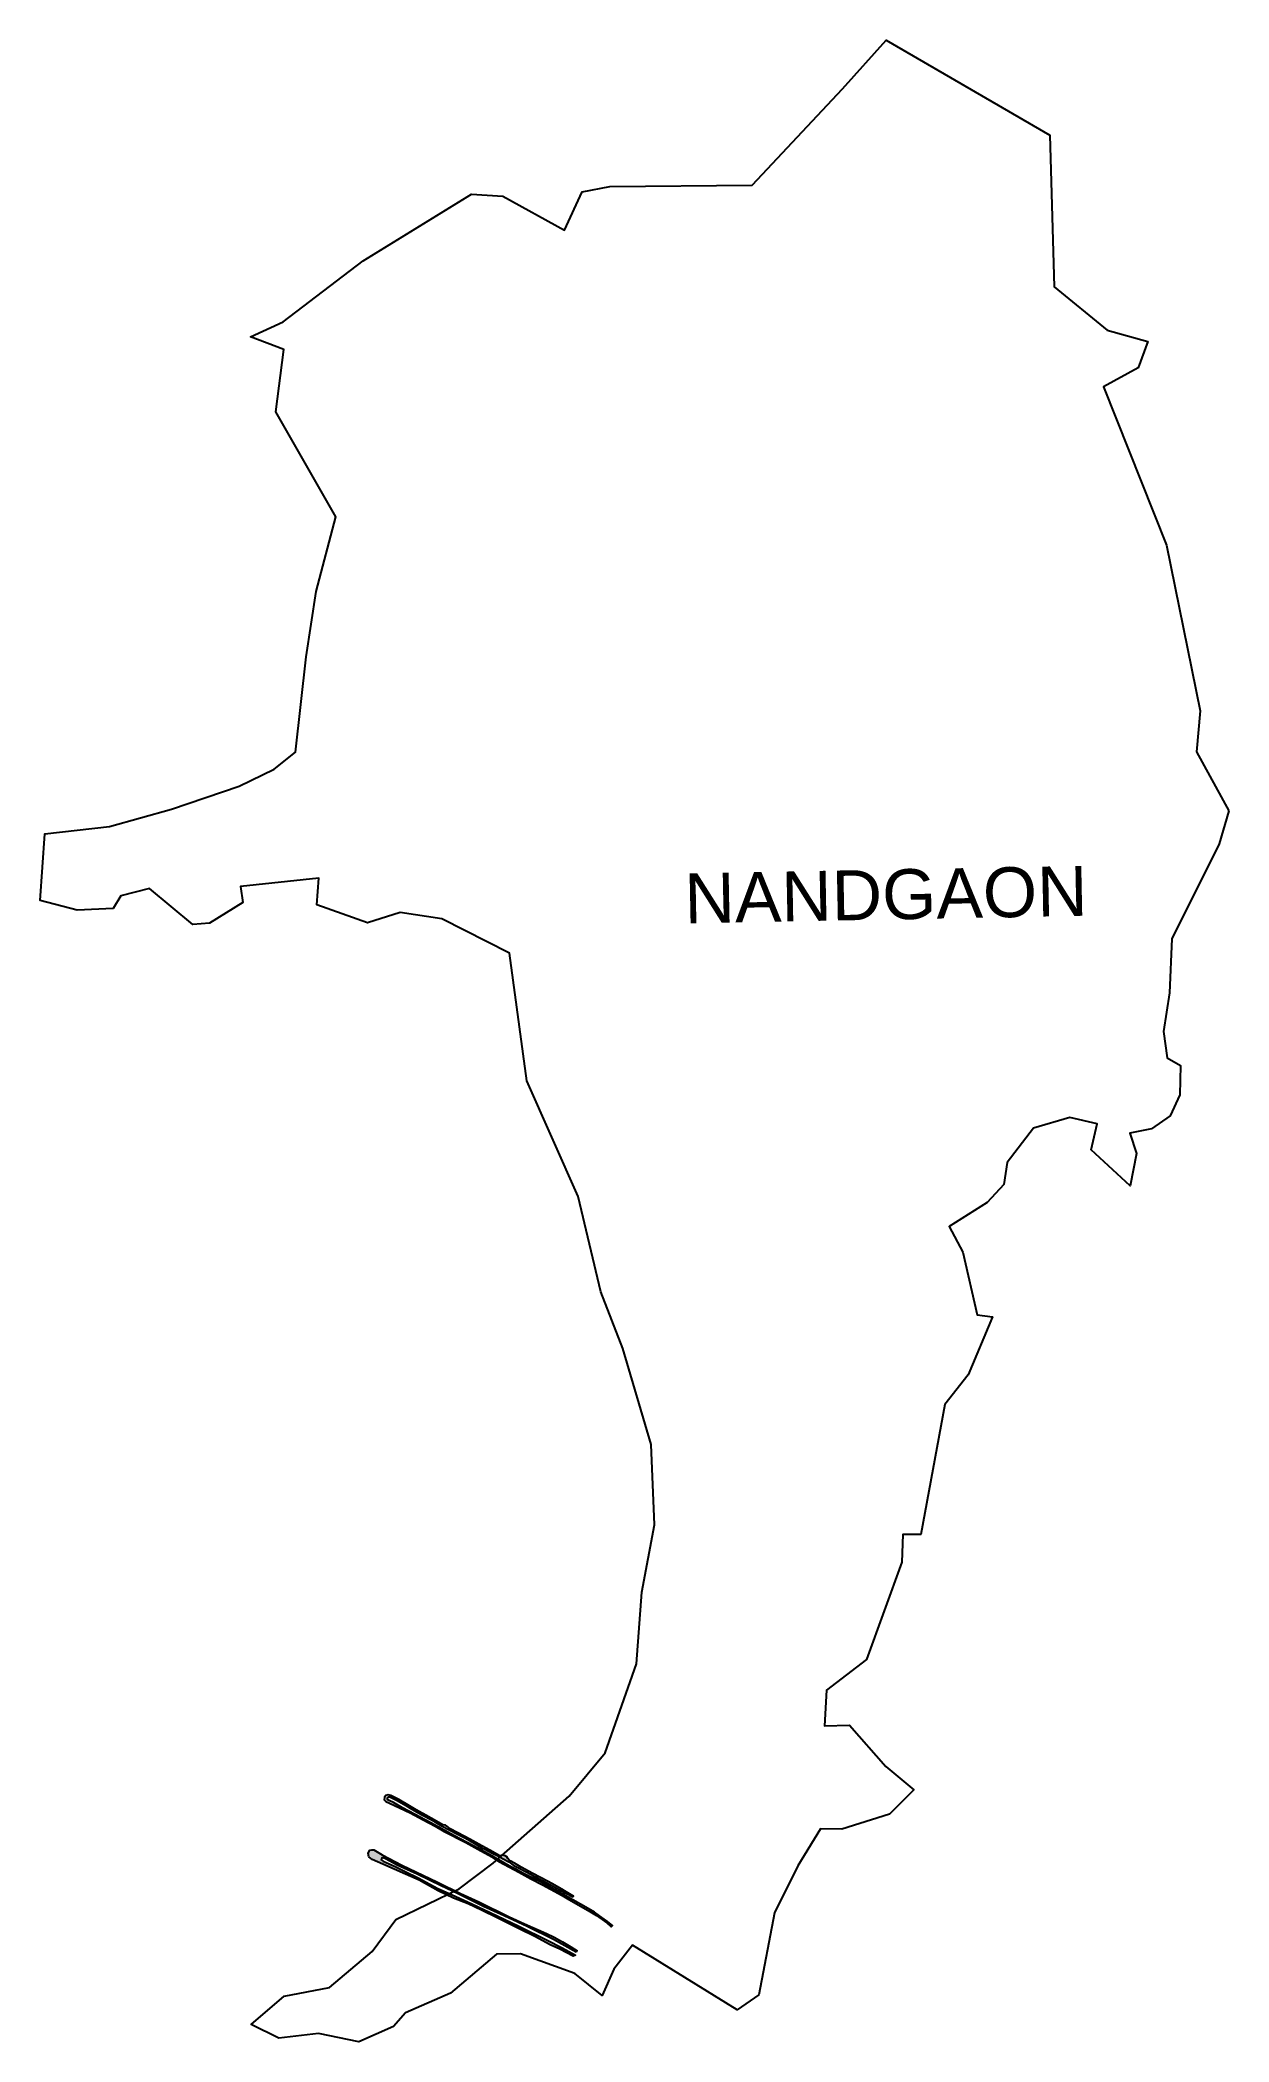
# Model space of a CAD drawing. Header units: metres. Extents: x 279560 to 282149, y 2032555 to 2036914.
import ezdxf

# ---------------------------------------------------------------- set-up
doc = ezdxf.new("R2010")
doc.units = ezdxf.units.M
doc.header["$MEASUREMENT"] = 0
for name, color, linetype in [('BREAKWATER', 6, 'Continuous'), ('village', 3, 'Continuous'), ('VILLAGE NAME', 250, 'Continuous')]:
    doc.layers.add(name, color=color, linetype=linetype)
doc.styles.get("Standard").update_dxf_attribs({"font": 'arial.ttf'})
pattern_1 = [(60, (0, 0), (-15.23999999, -3e-09), [13.97, -1.27]), (180, (0, 0), (7.62, -13.19822715), [13.97, -1.27]), (300, (0, 0), (15.23999999, -3e-09), [13.97, -1.27]), (60, (1.27, 0), (-15.23999999, -3e-09), [2.54, -12.7]), (300, (1.27, 0), (15.23999999, -3e-09), [2.54, -12.7]), (60, (-0.635, 1.1), (-15.23999999, -3e-09), [2.54, -12.7]), (180, (-0.635, 1.1), (7.62, -13.19822715), [2.54, -12.7]), (300, (-0.635, -1.1), (15.23999999, -3e-09), [2.54, -12.7]), (180, (-0.635, -1.1), (7.62, -13.19822715), [2.54, -12.7]), (60, (-5.08, 0), (-15.23999999, -3e-09), [2.54, -12.7]), (300, (-5.08, 0), (15.23999999, -3e-09), [2.54, -12.7]), (60, (2.54, -4.4), (-15.23999999, -3e-09), [2.54, -12.7]), (180, (2.54, -4.4), (7.62, -13.19822715), [2.54, -12.7]), (300, (2.54, 4.4), (15.23999999, -3e-09), [2.54, -12.7]), (180, (2.54, 4.4), (7.62, -13.19822715), [2.54, -12.7]), (0, (2.54, 2.2), (-7.62, 13.19822715), [8.89, -6.35]), (0, (2.54, -2.2), (-7.62, 13.19822715), [8.89, -6.35]), (120, (0.635, 3.3), (-15.23999999, 3e-09), [8.89, -6.35]), (120, (-3.175, 1.1), (-15.23999999, 3e-09), [8.89, -6.35]), (240, (-3.175, -1.1), (7.61999999, -13.19822715), [8.89, -6.35]), (240, (0.635, -3.3), (7.61999999, -13.19822715), [8.89, -6.35])]

msp = doc.modelspace()

# ---------------------------------------------------------------- hatches: boundary and pattern name
at = {"layer": 'BREAKWATER'}
h = msp.add_hatch(dxfattribs=at)
h.set_pattern_fill('ESCHER', color=256, scale=0.5)
h.set_pattern_definition(pattern_1)
h.paths.add_polyline_path([(280719.9, 2032864.4), (280698.4, 2032876.7), (280679.3, 2032886.9), (280649.5, 2032903.4), (280611.6, 2032922.8), (280596, 2032931.1), (280586.4, 2032935.5), (280545.3, 2032959.8), (280502.7, 2032983), (280462.9, 2033003.9), (280433.6, 2033019.9), (280411, 2033032.3), (280375.7, 2033051.4), (280349.3, 2033064.9), (280329.6, 2033076.6), (280320.5, 2033081), (280317, 2033083), (280316.7, 2033086.4), (280318.6, 2033089.1), (280321.8, 2033088.7), (280336.3, 2033081.3), (280352.9, 2033072.2), (280369.4, 2033062), (280391.4, 2033049.4), (280414, 2033037.8), (280433, 2033026.4), (280452.3, 2033016.2), (280468.9, 2033007.8), (280486.5, 2032998.6), (280507.4, 2032986.5), (280520.5, 2032978.7), (280531.5, 2032973.2), (280545.8, 2032965.2), (280556.7, 2032960.2), (280568.7, 2032953.5), (280581, 2032947), (280590.3, 2032940.3), (280600.8, 2032934.7), (280618.9, 2032925.3), (280635.7, 2032916.3), (280652.5, 2032907.5), (280671.7, 2032897.3), (280691.1, 2032886.2), (280720.1, 2032870.7), (280721.9, 2032872.4), (280716.5, 2032875.7), (280706, 2032882.2), (280696.2, 2032887.6), (280674.6, 2032899.8), (280665, 2032905.4), (280633.5, 2032922.2), (280607.7, 2032935.7), (280592.9, 2032944.5), (280583.8, 2032949.5), (280581.9, 2032951), (280578.6, 2032954.6), (280576.7, 2032958.4), (280572.8, 2032960.6), (280567.2, 2032961.5), (280561.6, 2032960.4), (280539.4, 2032972.8), (280515.4, 2032985.6), (280495.9, 2032996.6), (280469.7, 2033010.3), (280451.8, 2033020.2), (280448.2, 2033023.8), (280443.1, 2033027.3), (280437, 2033028), (280423.7, 2033035.6), (280399.9, 2033049.2), (280379, 2033060.4), (280360.7, 2033071.7), (280341.1, 2033083.3), (280329.7, 2033089.1), (280323.6, 2033091.6), (280317.8, 2033092.9), (280313.2, 2033092), (280309.9, 2033087.9), (280309.8, 2033082.6), (280313.2, 2033078.6), (280331.6, 2033070.1), (280366, 2033053.8), (280394.1, 2033038.9), (280420.4, 2033025), (280439.8, 2033013.6), (280487.5, 2032989.3), (280520.2, 2032970.9), (280544.1, 2032957.8), (280560.7, 2032947.3), (280602.4, 2032924.5), (280628.9, 2032910.2), (280654.2, 2032897.3), (280697, 2032874.2), (280711.8, 2032865), (280753.7, 2032841.1), (280772, 2032830.1), (280794.2, 2032814.5), (280804, 2032805.9), (280806.8, 2032808.5), (280795.5, 2032817.3), (280783.2, 2032826.4), (280767.2, 2032837.5), (280748.5, 2032848.5)])
h = msp.add_hatch(dxfattribs=at)
h.set_pattern_fill('ESCHER', color=256, scale=0.5)
h.set_pattern_definition(pattern_1)
h.paths.add_polyline_path([(280287, 2032973.1), (280282.6, 2032973.6), (280278.1, 2032972.4), (280274.5, 2032965.9), (280276.1, 2032958.3), (280283.6, 2032952.1), (280306.6, 2032942.1), (280355.8, 2032920.2), (280386, 2032907.2), (280426.7, 2032884.3), (280460.6, 2032868.2), (280492, 2032855.9), (280521.5, 2032842.2), (280556.7, 2032824.3), (280604.5, 2032800.7), (280637.3, 2032784.6), (280671.2, 2032766.9), (280692.2, 2032757.3), (280721.1, 2032741.6), (280725.8, 2032743.7), (280697, 2032760.3), (280664.6, 2032776.8), (280602.9, 2032807), (280540.6, 2032836.9), (280500.4, 2032855.7), (280465.4, 2032871.7), (280444.1, 2032881), (280426.3, 2032889.4), (280383.6, 2032912.5), (280353.4, 2032927.1), (280335.2, 2032936.3), (280320, 2032943.2), (280307, 2032949), (280303.2, 2032951.5), (280303.6, 2032952.8), (280304.7, 2032955.7), (280307.6, 2032955.7), (280312, 2032953.5), (280337.9, 2032940.3), (280381.2, 2032920.2), (280433.9, 2032895.1), (280470.5, 2032877.7), (280495.6, 2032864.9), (280525.8, 2032850.2), (280571, 2032829.4), (280620.7, 2032806.2), (280678.4, 2032778.5), (280727.7, 2032750.6), (280729.4, 2032753.8), (280716.2, 2032762.2), (280697.9, 2032772.9), (280679.6, 2032783.3), (280662.6, 2032791.1), (280614.8, 2032812.2), (280581.5, 2032827.7), (280515.4, 2032860.2), (280475.7, 2032878.5), (280425.8, 2032903.2), (280347.9, 2032940.1), (280304.9, 2032962.8)])

# ---------------------------------------------------------------- linework, layer by layer
at = {"layer": 'BREAKWATER', "flags": 128}
for points in [[(280698.4, 2032876.7), (280679.3, 2032886.9), (280649.5, 2032903.4), (280611.6, 2032922.8), (280596, 2032931.1), (280586.4, 2032935.5), (280545.3, 2032959.8), (280502.7, 2032983), (280462.9, 2033003.9), (280433.6, 2033019.9), (280411, 2033032.3), (280375.7, 2033051.4), (280349.3, 2033064.9), (280329.6, 2033076.6), (280320.5, 2033081), (280317, 2033083), (280316.7, 2033086.4), (280318.6, 2033089.1), (280321.8, 2033088.7), (280336.3, 2033081.3), (280352.9, 2033072.2), (280369.4, 2033062), (280391.4, 2033049.4), (280414, 2033037.8), (280433, 2033026.4), (280452.3, 2033016.2), (280468.9, 2033007.8), (280486.5, 2032998.6), (280507.4, 2032986.5), (280520.5, 2032978.7), (280531.5, 2032973.2), (280545.8, 2032965.2), (280556.7, 2032960.2), (280568.7, 2032953.5), (280581, 2032947), (280590.3, 2032940.3), (280600.8, 2032934.7), (280618.9, 2032925.3), (280635.7, 2032916.3), (280652.5, 2032907.5), (280671.7, 2032897.3), (280691.1, 2032886.2), (280720.1, 2032870.7), (280721.9, 2032872.4), (280716.5, 2032875.7), (280706, 2032882.2), (280696.2, 2032887.6), (280674.6, 2032899.8), (280665, 2032905.4), (280633.5, 2032922.2), (280607.7, 2032935.7), (280592.9, 2032944.5), (280583.8, 2032949.5), (280581.9, 2032951), (280578.6, 2032954.6), (280576.7, 2032958.4), (280572.8, 2032960.6), (280567.2, 2032961.5), (280561.6, 2032960.4), (280539.4, 2032972.8), (280515.4, 2032985.6), (280495.9, 2032996.6), (280469.7, 2033010.3), (280451.8, 2033020.2), (280448.2, 2033023.8), (280443.1, 2033027.3), (280437, 2033028), (280423.7, 2033035.6), (280399.9, 2033049.2), (280379, 2033060.4), (280360.7, 2033071.7), (280341.1, 2033083.3), (280329.7, 2033089.1), (280323.6, 2033091.6), (280317.8, 2033092.9), (280313.2, 2033092), (280309.9, 2033087.9), (280309.8, 2033082.6), (280313.2, 2033078.6), (280331.6, 2033070.1), (280366, 2033053.8), (280394.1, 2033038.9), (280420.4, 2033025), (280439.8, 2033013.6), (280487.5, 2032989.3), (280520.2, 2032970.9), (280544.1, 2032957.8), (280560.7, 2032947.3), (280602.4, 2032924.5), (280628.9, 2032910.2), (280654.2, 2032897.3), (280697, 2032874.2), (280711.8, 2032865), (280753.7, 2032841.1), (280772, 2032830.1), (280794.2, 2032814.5), (280804, 2032805.9), (280806.8, 2032808.5), (280795.5, 2032817.3), (280783.2, 2032826.4), (280767.2, 2032837.5), (280748.5, 2032848.5), (280719.9, 2032864.4)], [(280727.7, 2032750.6), (280678.4, 2032778.5), (280620.7, 2032806.2), (280571, 2032829.4), (280525.8, 2032850.2), (280495.6, 2032864.9), (280470.5, 2032877.7), (280433.9, 2032895.1), (280381.2, 2032920.2), (280337.9, 2032940.3), (280312, 2032953.5), (280307.6, 2032955.7), (280304.7, 2032955.7), (280303.6, 2032952.8), (280303.2, 2032951.5), (280307, 2032949), (280320, 2032943.2), (280335.2, 2032936.3), (280353.4, 2032927.1), (280383.6, 2032912.5), (280426.3, 2032889.4), (280444.1, 2032881), (280465.4, 2032871.7), (280500.4, 2032855.7), (280540.6, 2032836.9), (280602.9, 2032807), (280664.6, 2032776.8), (280697, 2032760.3), (280725.8, 2032743.7), (280721.1, 2032741.6), (280692.2, 2032757.3), (280671.2, 2032766.9), (280637.3, 2032784.6), (280604.5, 2032800.7), (280556.7, 2032824.3), (280521.5, 2032842.2), (280492, 2032855.9), (280460.6, 2032868.2), (280426.7, 2032884.3), (280386, 2032907.2), (280355.8, 2032920.2), (280306.6, 2032942.1), (280283.6, 2032952.1), (280276.1, 2032958.3), (280274.5, 2032965.9), (280278.1, 2032972.4), (280282.6, 2032973.6), (280287, 2032973.1), (280304.9, 2032962.8), (280347.9, 2032940.1), (280425.8, 2032903.2), (280475.7, 2032878.5), (280515.4, 2032860.2), (280581.5, 2032827.7), (280614.8, 2032812.2), (280662.6, 2032791.1), (280679.6, 2032783.3), (280697.9, 2032772.9), (280716.2, 2032762.2), (280729.4, 2032753.8)]]:
    msp.add_lwpolyline(points, close=True, dxfattribs=at)
at = {"layer": 'village', "color": 3, "true_color": 0x00ff00}
msp.add_polyline3d([(282148.9, 2035235.7, 0), (282127.2, 2035163.6, 0), (282024.7, 2034957.3, 0), (282019.3, 2034839.6, 0), (282006, 2034755.1, 0), (282014.3, 2034697.9, 0), (282043.4, 2034681.4, 0), (282042.2, 2034617.3, 0), (282020.9, 2034571.8, 0), (281979.9, 2034543, 0), (281933, 2034534.1, 0), (281947.4, 2034489.3, 0), (281933.6, 2034419.1, 0), (281848.6, 2034497.7, 0), (281862, 2034553.8, 0), (281802.7, 2034567.6, 0), (281723.4, 2034545, 0), (281665.9, 2034469.8, 0), (281658.5, 2034421.7, 0), (281622.4, 2034383, 0), (281539.7, 2034330.6, 0), (281569.3, 2034274.7, 0), (281600.7, 2034138.4, 0), (281634.2, 2034133.9, 0), (281581.1, 2034007.9, 0), (281529.9, 2033943.1, 0), (281478.3, 2033660.2, 0), (281439.1, 2033659.8, 0), (281436.4, 2033599.5, 0), (281359.5, 2033387.8, 0), (281272.9, 2033321.2, 0), (281268.2, 2033243.6, 0), (281322.4, 2033244.9, 0), (281401.4, 2033154.7, 0), (281462.8, 2033103.8, 0), (281409.8, 2033051.2, 0), (281305.6, 2033018.4, 0), (281259.6, 2033019.2, 0), (281210.2, 2032938.4, 0), (281159.6, 2032836, 0), (281125.2, 2032657.9, 0), (281078.3, 2032624.7, 0), (280850, 2032765.6, 0), (280809.7, 2032713.5, 0), (280784, 2032656.2, 0), (280724.5, 2032704.1, 0), (280606.4, 2032746.8, 0), (280554.2, 2032746.2, 0), (280453.7, 2032661.4, 0), (280355.6, 2032618.5, 0), (280330.1, 2032589, 0), (280254.2, 2032555.1, 0), (280166.1, 2032573.7, 0), (280079.9, 2032563.3, 0), (280019.6, 2032593, 0), (280091.6, 2032654.7, 0), (280190.6, 2032673.7, 0), (280283.1, 2032752.2, 0), (280334.9, 2032821.9, 0), (280473.1, 2032888.2, 0), (280546.6, 2032944.3, 0), (280712.4, 2033090, 0), (280790.8, 2033184.6, 0), (280858.6, 2033378.3, 0), (280870.6, 2033534.5, 0), (280897.9, 2033680.9, 0), (280890.8, 2033855.7, 0), (280828.9, 2034065, 0), (280781.3, 2034188.7, 0), (280732.1, 2034395.6, 0), (280620.4, 2034648, 0), (280582, 2034925.8, 0), (280434.9, 2035000.3, 0), (280344.6, 2035014.2, 0), (280273.1, 2034991.8, 0), (280162.5, 2035031.3, 0), (280167.5, 2035088.7, 0), (279996.3, 2035071, 0), (280001.6, 2035036.1, 0), (279929, 2034990.9, 0), (279893.1, 2034988, 0), (279798.8, 2035066.9, 0), (279735.8, 2035050.5, 0), (279719.4, 2035022.8, 0), (279640.8, 2035019.4, 0), (279560.1, 2035040.6, 0), (279570.9, 2035185.5, 0), (279711.4, 2035201.9, 0), (279846.6, 2035239.2, 0), (279993.8, 2035289.1, 0), (280069.6, 2035326.4, 0), (280116.3, 2035363.1, 0), (280139.5, 2035570.9, 0), (280161.6, 2035713.2, 0), (280204, 2035875.7, 0), (280073.4, 2036104.5, 0), (280090.9, 2036240.3, 0), (280018.3, 2036267.7, 0), (280089.4, 2036300.3, 0), (280264, 2036433.4, 0), (280499.7, 2036578.3, 0), (280567.9, 2036574.3, 0), (280702.1, 2036499.7, 0), (280740.7, 2036583.6, 0), (280801, 2036595.1, 0), (281110.8, 2036597.7, 0), (281307.7, 2036807.8, 0), (281402.2, 2036914, 0), (281758.7, 2036707.1, 0), (281768.5, 2036376.4, 0), (281883.7, 2036281.9, 0), (281972.2, 2036257.9, 0), (281951.2, 2036200, 0), (281876, 2036158.8, 0), (282012.7, 2035813.8, 0), (282086.3, 2035453.1, 0), (282078.1, 2035364.2, 0)], close=True, dxfattribs=at)

# ---------------------------------------------------------------- texts
at = {"layer": 'VILLAGE NAME', "insert": (280962.1, 2035099.2), "char_height": 108.748, "attachment_point": 1, "rotation": 1.1028}
msp.add_mtext_dynamic_manual_height_columns('{\\fArial|b0|i0|c0|p34;NANDGAON}', width=726.929, gutter_width=543.7, heights=[0], dxfattribs=at)

doc.saveas('drawing.dxf')
